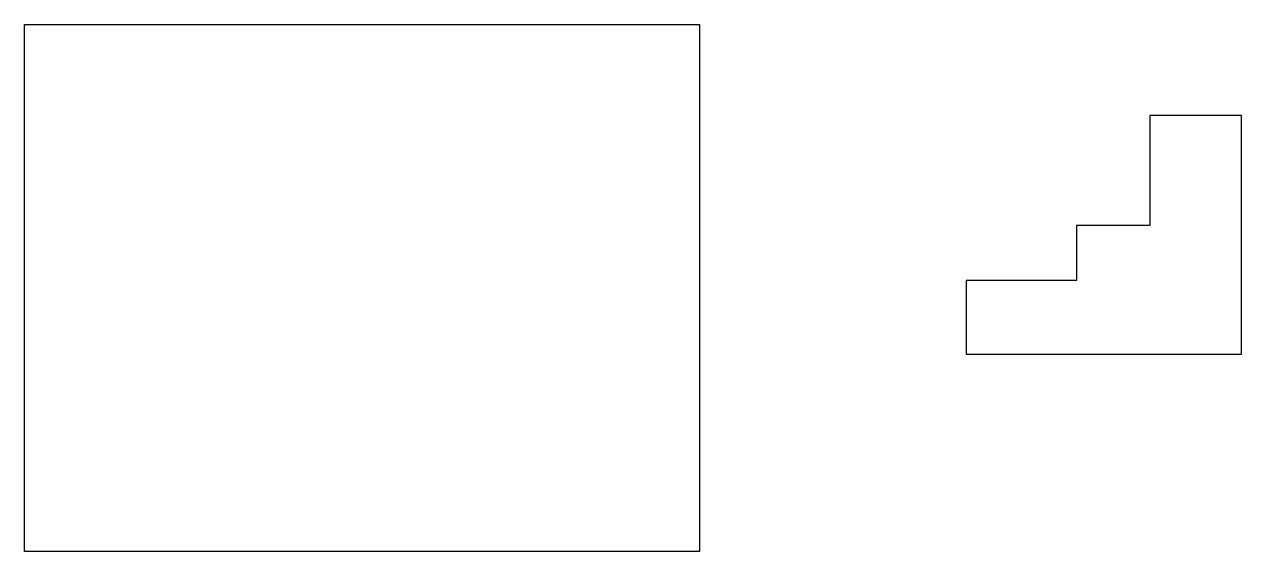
# Model space of a CAD drawing. Header units: millimetres. Extents: x 520 to 851, y 327 to 471.
import ezdxf

# ---------------------------------------------------------------- set-up
doc = ezdxf.new("R2010")
doc.units = ezdxf.units.MM
picture_1 = doc.add_image_def('image1.png', size_in_pixel=(868, 678))

msp = doc.modelspace()

# ---------------------------------------------------------------- linework, layer by layer
for p, q in [((851.18, 446.05), (826.18, 446.05)), ((826.18, 446.05), (826.18, 416.05)), ((851.18, 381.05), (851.18, 446.05)), ((826.18, 416.05), (806.18, 416.05)), ((806.18, 416.05), (806.18, 401.05)), ((806.18, 401.05), (776.18, 401.05)), ((776.18, 401.05), (776.18, 381.05)), ((776.18, 381.05), (851.18, 381.05))]:
    msp.add_line(p, q)

# ---------------------------------------------------------------- pictures from other files: only their frames are drawn
image = msp.add_image(picture_1, insert=(519.66, 327.22), size_in_units=(183.88, 143.63))
image.dxf.flags = 7

doc.saveas('drawing.dxf')
